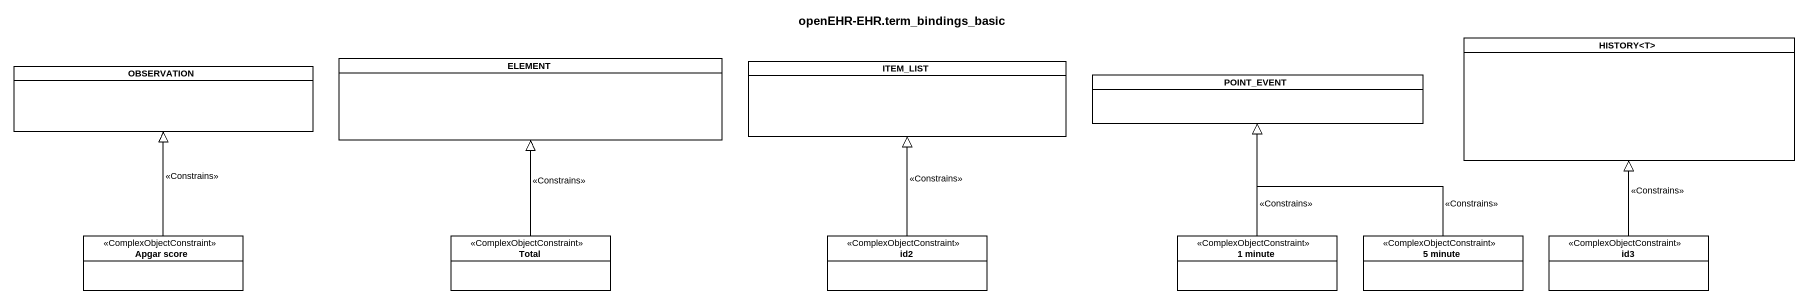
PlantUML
@startuml
title openEHR-EHR.term_bindings_basic
hide circle
hide empty members
class "HISTORY<T>" as HISTORY_T
class OBSERVATION
class ELEMENT
class ITEM_LIST
class POINT_EVENT
class "Apgar score" as Apgar_score <<ComplexObjectConstraint>>
class Total <<ComplexObjectConstraint>>
class id2 <<ComplexObjectConstraint>>
class "1 minute" as c1_minute <<ComplexObjectConstraint>>
class "5 minute" as c5_minute <<ComplexObjectConstraint>>
class id3 <<ComplexObjectConstraint>>
Apgar_score -up-|> OBSERVATION : <<Constrains>>
Total -up-|> ELEMENT : <<Constrains>>
id2 -up-|> ITEM_LIST : <<Constrains>>
c1_minute -up-|> POINT_EVENT : <<Constrains>>
c5_minute -up-|> POINT_EVENT : <<Constrains>>
id3 -up-|> HISTORY_T : <<Constrains>>
@enduml
